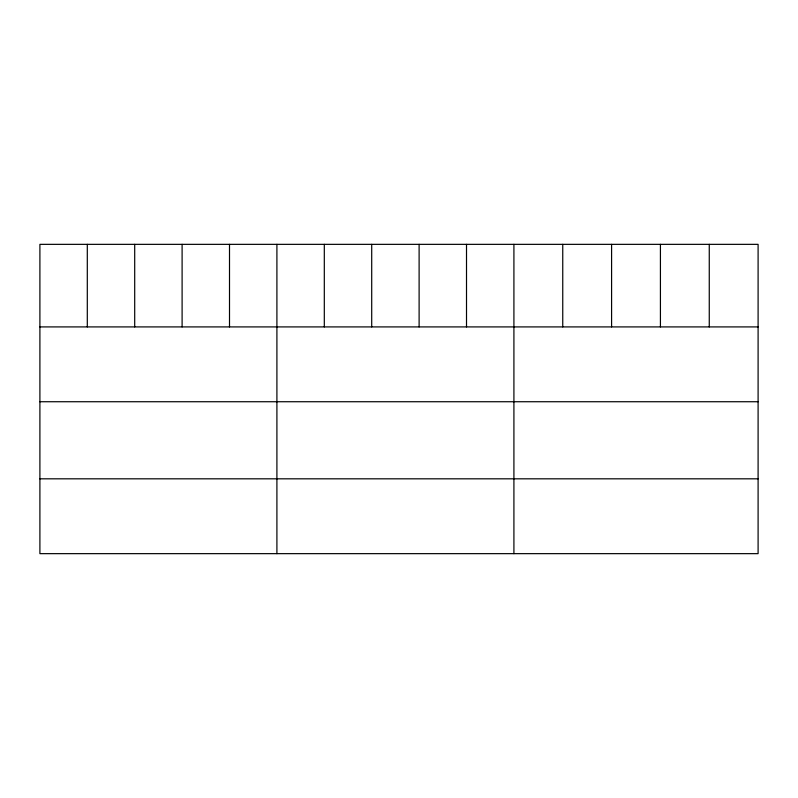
<?xml version="1.0" encoding="UTF-8"?>
<svg xmlns="http://www.w3.org/2000/svg" width="798" height="798" viewBox="0 0 798 798"><rect width="100%" height="100%" fill="white"/><g stroke="black" fill="none" stroke-linecap="round" stroke-linejoin="round"><path stroke-width="1.2" d="M758.1 326.911L758.1 553.652L39.9 553.652L39.9 244.348L758.1 244.348L758.1 326.911L39.9 326.911M39.9 401.733L758.1 401.733M39.9 478.82L758.1 478.82M709.262 244.348L709.262 326.911M660.425 244.348L660.425 326.911M611.587 244.348L611.587 326.911M562.75 244.348L562.75 326.911M513.912 244.348L513.912 553.652M466.511 244.348L466.511 326.911M419.11 244.348L419.11 326.911M371.708 244.348L371.708 326.911M324.307 244.348L324.307 326.911M276.906 244.348L276.906 553.652M229.505 244.348L229.505 326.911M182.104 244.348L182.104 326.911M134.702 244.348L134.702 326.911M87.301 244.348L87.301 326.911"/></g></svg>
